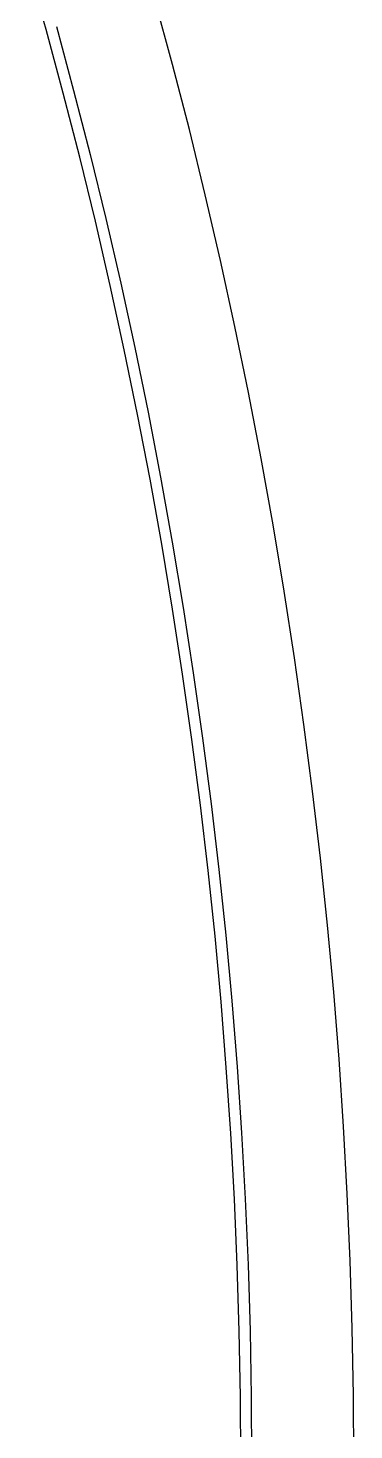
# Model space of a CAD drawing. Extents: x -16 to 132, y -40 to 113.
# Drawn here: x 127.18 to 131.72, y 37.27 to 56.82 of the extents above; entities that cross this region are included whole.
import ezdxf

# ---------------------------------------------------------------- set-up
doc = ezdxf.new("R2010")
doc.units = 0

msp = doc.modelspace()

# ---------------------------------------------------------------- linework, layer by layer
for p, q in [((127.431, 56.797), (127.181, 57.6817)), ((129.194, 56.3108), (128.949, 57.2171)), ((127.671, 55.9094), (127.431, 56.797)), ((127.576, 56.8371), (127.816, 55.9476)), ((129.428, 55.4016), (129.194, 56.3108)), ((127.9, 55.0189), (127.671, 55.9094)), ((127.816, 55.9476), (128.045, 55.0553)), ((129.65, 54.4895), (129.428, 55.4016)), ((128.118, 54.1256), (127.9, 55.0189)), ((128.045, 55.0553), (128.264, 54.1603)), ((129.862, 53.5748), (129.65, 54.4895)), ((128.264, 54.1603), (128.471, 53.2626)), ((128.325, 53.2298), (128.118, 54.1256)), ((130.062, 52.6576), (129.862, 53.5748)), ((128.521, 52.3314), (128.325, 53.2298)), ((128.471, 53.2626), (128.668, 52.3625)), ((130.25, 51.738), (130.062, 52.6576)), ((128.706, 51.4307), (128.521, 52.3314)), ((128.668, 52.3625), (128.853, 51.46)), ((130.428, 50.8161), (130.25, 51.738)), ((128.88, 50.5278), (128.706, 51.4307)), ((128.853, 51.46), (129.027, 50.5553)), ((130.594, 49.8922), (130.428, 50.8161)), ((129.042, 49.6229), (128.88, 50.5278)), ((129.027, 50.5553), (129.19, 49.6486)), ((130.749, 48.9662), (130.594, 49.8922)), ((129.19, 49.6486), (129.342, 48.7399)), ((129.194, 48.716), (129.042, 49.6229)), ((130.892, 48.0385), (130.749, 48.9662)), ((129.334, 47.8074), (129.194, 48.716)), ((129.342, 48.7399), (129.483, 47.8294)), ((131.024, 47.109), (130.892, 48.0385)), ((129.464, 46.897), (129.334, 47.8074)), ((129.483, 47.8294), (129.612, 46.9172)), ((131.145, 46.178), (131.024, 47.109)), ((129.612, 46.9172), (129.731, 46.0036)), ((129.582, 45.9852), (129.464, 46.897)), ((131.254, 45.2456), (131.145, 46.178)), ((129.689, 45.072), (129.582, 45.9852)), ((129.731, 46.0036), (129.838, 45.0885)), ((131.352, 44.3119), (131.254, 45.2456)), ((129.785, 44.1575), (129.689, 45.072)), ((129.838, 45.0885), (129.934, 44.1722)), ((129.934, 44.1722), (130.019, 43.2548)), ((131.438, 43.3771), (131.352, 44.3119)), ((129.869, 43.242), (129.785, 44.1575)), ((129.942, 42.3254), (129.869, 43.242)), ((130.019, 43.2548), (130.092, 42.3365)), ((131.513, 42.4413), (131.438, 43.3771)), ((131.576, 41.5046), (131.513, 42.4413)), ((130.004, 41.4081), (129.942, 42.3254)), ((130.092, 42.3365), (130.154, 41.4173)), ((131.628, 40.5673), (131.576, 41.5046)), ((130.055, 40.49), (130.004, 41.4081)), ((130.154, 41.4173), (130.205, 40.4973)), ((130.095, 39.5714), (130.055, 40.49)), ((130.205, 40.4973), (130.245, 39.5769)), ((131.669, 39.6293), (131.628, 40.5673)), ((130.123, 38.6523), (130.095, 39.5714)), ((130.245, 39.5769), (130.273, 38.656)), ((131.697, 38.691), (131.669, 39.6293)), ((130.14, 37.733), (130.123, 38.6523)), ((130.273, 38.656), (130.29, 37.7349)), ((131.715, 37.7524), (131.697, 38.691)), ((130.145, 36.8136), (130.14, 37.733)), ((130.29, 37.7349), (130.295, 36.8136)), ((131.72, 36.8136), (131.715, 37.7524))]:
    msp.add_line(p, q)

doc.saveas('drawing.dxf')
